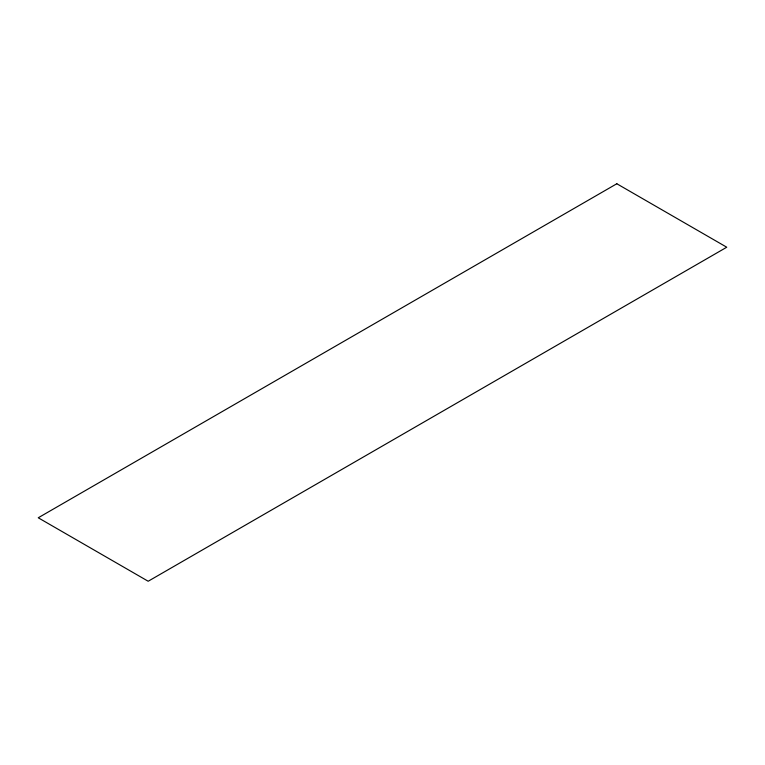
<?xml version="1.0" encoding="UTF-8"?>
<svg xmlns="http://www.w3.org/2000/svg" width="765" height="765" viewBox="0 0 765 765"><rect width="100%" height="100%" fill="white"/><g stroke="black" fill="none" stroke-linecap="round" stroke-linejoin="round"><path stroke-width="1.15" d="M616.819 183.753L38.25 517.781L148.181 581.247L726.75 247.219L616.819 183.753"/></g></svg>
